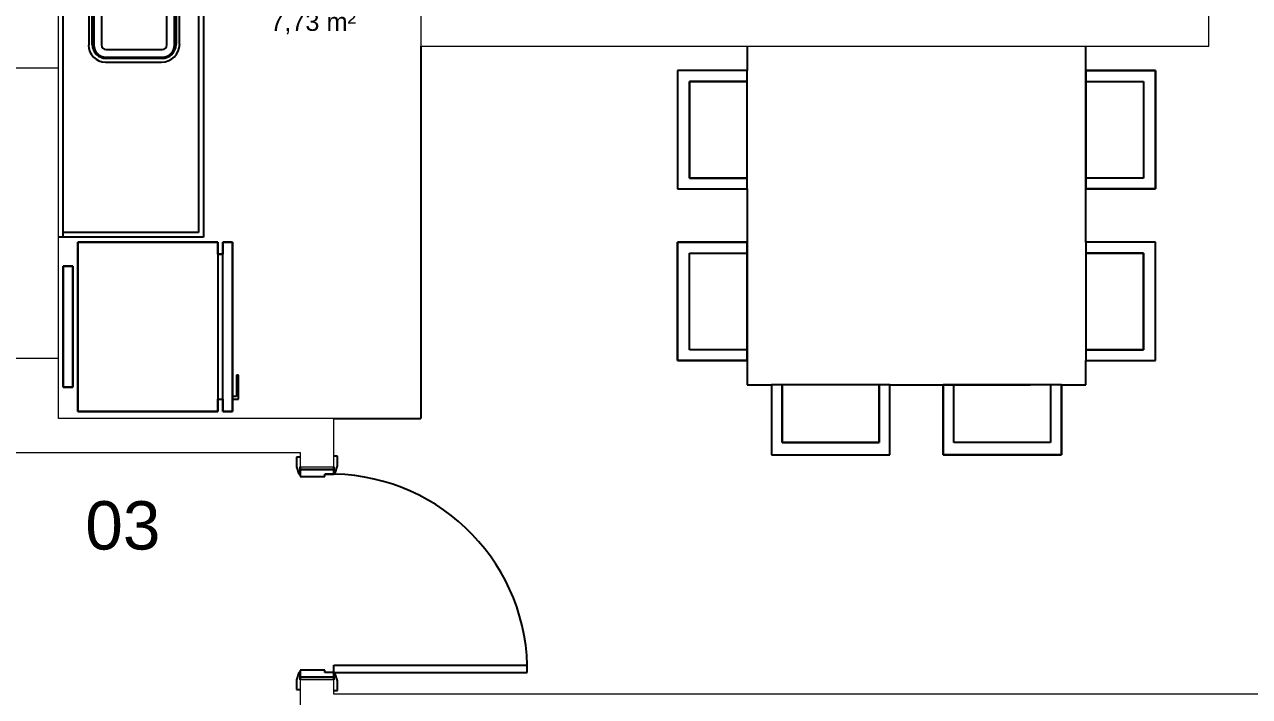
# Model space of a CAD drawing. Header units: centimetres. Extents: x -10.6 to 24.4, y 0 to 16.9.
# Drawn here: x 13.92 to 18.99, y 8.43 to 11.21 of the extents above; entities that cross this region are included whole.
import ezdxf

# ---------------------------------------------------------------- set-up
doc = ezdxf.new("R2010")
doc.units = ezdxf.units.CM
doc.styles.add('Arial', font='arial.ttf', dxfattribs={"height": 7.5})
doc.styles.add('Arial_2', font='arial.ttf', dxfattribs={"height": 20})

msp = doc.modelspace()

# ---------------------------------------------------------------- linework, layer by layer
at = {"lineweight": 20}
for p, q in [((15.56, 14.73), (15.56, 11.12)), ((14.06, 9.58), (14.06, 14.03)), ((18.82, 11.12), (18.82, 12.05)), ((15.56, 11.12), (18.82, 11.12)), ((14.06, 11.03), (13.86, 11.03)), ((14.06, 9.83), (14.06, 11.03)), ((13.86, 9.83), (14.06, 9.83)), ((15.2, 9.58), (14.06, 9.58)), ((15.2, 9.38), (15.2, 9.58)), ((11.29, 9.44), (15.06, 9.44)), ((15.06, 9.44), (15.06, 9.38)), ((15.06, 9.38), (15.2, 9.38)), ((15.06, 8.5), (15.06, 8.24)), ((15.2, 8.5), (15.06, 8.5)), ((15.2, 8.44), (15.2, 8.5)), ((21.94, 8.44), (15.2, 8.44))]:
    msp.add_line(p, q, dxfattribs=at)
for p, q in [((14.08, 10.33), (14.08, 12.38)), ((14.66, 12.38), (14.66, 10.33)), ((14.64, 12.36), (14.64, 10.35)), ((14.5087, 11.1258), (14.5087, 11.5828)), ((14.5407, 11.1258), (14.5407, 11.5828)), ((14.5468, 11.5828), (14.5468, 11.1271)), ((14.5618, 11.1294), (14.5618, 11.5836)), ((14.1855, 11.3456), (14.1855, 11.1244)), ((14.2005, 11.1271), (14.2005, 11.3455)), ((14.2066, 11.3456), (14.2066, 11.1258)), ((14.2386, 11.3457), (14.2386, 11.1258)), ((14.2576, 11.1067), (14.4897, 11.1067)), ((15.56, 11.12), (15.56, 9.58)), ((16.91, 11.12), (16.91, 11.02)), ((18.31, 11.02), (18.31, 11.12)), ((14.2549, 11.055), (14.4874, 11.055)), ((14.2576, 11.0748), (14.4897, 11.0748)), ((14.4897, 11.07), (14.2576, 11.07)), ((16.91, 11.02), (16.6208, 11.02)), ((16.6208, 11.02), (16.6208, 10.53)), ((16.91, 11.02), (16.6208, 11.02)), ((16.6208, 11.02), (16.6208, 10.53)), ((16.91, 11.02), (16.6208, 11.02)), ((16.6208, 11.02), (16.6208, 10.53)), ((16.6208, 11.01), (16.6208, 10.53)), ((16.91, 10.53), (16.91, 11.02)), ((16.91, 10.53), (16.91, 11.02)), ((16.91, 10.975), (16.91, 11.02)), ((18.5992, 11.02), (18.31, 11.02)), ((18.31, 11.02), (18.31, 10.53)), ((18.31, 11.02), (18.5992, 11.02)), ((18.31, 10.53), (18.31, 11.02)), ((18.5992, 11.02), (18.31, 11.02)), ((18.31, 11.02), (18.31, 10.975)), ((18.5992, 10.53), (18.5992, 11.02)), ((18.5992, 11.02), (18.5992, 10.53)), ((18.5992, 10.53), (18.5992, 11.02)), ((18.5992, 11.01), (18.5992, 10.53)), ((16.6708, 10.975), (16.6708, 10.575)), ((16.91, 10.975), (16.6708, 10.975)), ((16.6708, 10.575), (16.6708, 10.975)), ((16.6708, 10.975), (16.91, 10.975)), ((18.31, 10.975), (18.5492, 10.975)), ((18.31, 10.975), (18.5492, 10.975)), ((18.5492, 10.975), (18.5492, 10.575)), ((18.5492, 10.975), (18.5492, 10.575)), ((16.6708, 10.575), (16.91, 10.575)), ((16.91, 10.575), (16.6708, 10.575)), ((16.91, 10.53), (16.91, 10.575)), ((18.5492, 10.575), (18.31, 10.575)), ((18.5492, 10.575), (18.31, 10.575)), ((18.31, 10.575), (18.31, 10.53)), ((16.6208, 10.53), (16.91, 10.53)), ((16.6208, 10.53), (16.91, 10.53)), ((16.6208, 10.53), (16.91, 10.53)), ((16.91, 10.53), (16.91, 10.31)), ((18.31, 10.53), (18.5992, 10.53)), ((18.5992, 10.53), (18.31, 10.53)), ((18.31, 10.31), (18.31, 10.53)), ((18.31, 10.53), (18.5992, 10.53)), ((14.64, 10.35), (14.08, 10.35)), ((14.08, 10.33), (14.06, 10.33)), ((14.66, 10.33), (14.08, 10.33)), ((14.72, 10.31), (14.14, 10.31)), ((14.14, 10.31), (14.14, 9.61)), ((14.14, 10.31), (14.72, 10.31)), ((14.14, 9.61), (14.14, 10.31)), ((14.72, 10.31), (14.14, 10.31)), ((14.14, 10.31), (14.14, 9.61)), ((14.72, 10.26), (14.72, 10.31)), ((14.72, 10.31), (14.72, 9.61)), ((14.72, 10.26), (14.72, 10.31)), ((14.78, 10.31), (14.74, 10.31)), ((14.74, 10.31), (14.74, 10.26)), ((14.74, 10.31), (14.78, 10.31)), ((14.74, 9.61), (14.74, 10.31)), ((14.78, 10.31), (14.74, 10.31)), ((14.74, 10.31), (14.74, 10.26)), ((14.78, 9.6722), (14.78, 10.31)), ((14.78, 10.31), (14.78, 9.61)), ((14.78, 9.61), (14.78, 10.31)), ((16.6208, 10.31), (16.6208, 9.82)), ((16.91, 10.31), (16.6208, 10.31)), ((16.6208, 10.31), (16.91, 10.31)), ((16.6208, 9.82), (16.6208, 10.31)), ((16.6208, 9.83), (16.6208, 10.31)), ((16.91, 10.31), (16.6208, 10.31)), ((16.6208, 10.31), (16.6208, 9.82)), ((16.91, 9.82), (16.91, 10.31)), ((16.91, 10.31), (16.91, 9.82)), ((16.91, 10.265), (16.91, 10.31)), ((18.5992, 10.31), (18.31, 10.31)), ((18.31, 10.31), (18.31, 9.82)), ((18.31, 10.31), (18.31, 9.82)), ((18.5992, 10.31), (18.31, 10.31)), ((18.31, 10.31), (18.31, 10.265)), ((18.5992, 10.31), (18.31, 10.31)), ((18.5992, 9.82), (18.5992, 10.31)), ((18.5992, 9.82), (18.5992, 10.31)), ((18.5992, 9.83), (18.5992, 10.31)), ((18.5992, 9.82), (18.5992, 10.31)), ((14.74, 10.26), (14.72, 10.26)), ((14.72, 10.26), (14.74, 10.26)), ((14.74, 10.26), (14.72, 10.26)), ((16.6708, 10.265), (16.91, 10.265)), ((16.6708, 9.865), (16.6708, 10.265)), ((16.6708, 9.865), (16.6708, 10.265)), ((16.6708, 10.265), (16.91, 10.265)), ((18.5492, 10.265), (18.31, 10.265)), ((18.31, 10.265), (18.5492, 10.265)), ((18.5492, 9.865), (18.5492, 10.265)), ((18.5492, 10.265), (18.5492, 9.865)), ((14.12, 10.21), (14.08, 10.21)), ((14.08, 10.21), (14.08, 9.71)), ((14.08, 10.21), (14.12, 10.21)), ((14.08, 9.71), (14.08, 10.21)), ((14.08, 10.21), (14.08, 9.71)), ((14.12, 10.21), (14.08, 10.21)), ((14.12, 9.71), (14.12, 10.21)), ((14.12, 10.21), (14.12, 9.71)), ((14.12, 9.71), (14.12, 10.21)), ((16.91, 9.865), (16.6708, 9.865)), ((16.91, 9.865), (16.6708, 9.865)), ((16.91, 9.82), (16.91, 9.865)), ((18.31, 9.865), (18.5492, 9.865)), ((18.5492, 9.865), (18.31, 9.865)), ((18.31, 9.865), (18.31, 9.82)), ((16.6208, 9.82), (16.91, 9.82)), ((16.91, 9.82), (16.6208, 9.82)), ((16.6208, 9.82), (16.91, 9.82)), ((16.91, 9.82), (16.91, 9.72)), ((18.31, 9.82), (18.5992, 9.82)), ((18.31, 9.82), (18.5992, 9.82)), ((18.31, 9.72), (18.31, 9.82)), ((18.31, 9.82), (18.5992, 9.82)), ((14.8059, 9.76), (14.7968, 9.76)), ((14.7968, 9.76), (14.7968, 9.6722)), ((14.7968, 9.76), (14.7968, 9.6722)), ((14.8059, 9.76), (14.7968, 9.76)), ((14.8059, 9.66), (14.8059, 9.76)), ((14.8059, 9.66), (14.8059, 9.76)), ((14.08, 9.71), (14.12, 9.71)), ((14.12, 9.71), (14.08, 9.71)), ((14.08, 9.71), (14.12, 9.71)), ((16.91, 9.72), (17.01, 9.72)), ((17.5, 9.72), (17.01, 9.72)), ((17.01, 9.72), (17.01, 9.4308)), ((17.01, 9.72), (17.01, 9.4308)), ((17.5, 9.72), (17.01, 9.72)), ((17.055, 9.72), (17.01, 9.72)), ((17.01, 9.72), (17.01, 9.4308)), ((17.055, 9.72), (17.055, 9.4808)), ((17.055, 9.4808), (17.055, 9.72)), ((17.455, 9.4808), (17.455, 9.72)), ((17.5, 9.72), (17.455, 9.72)), ((17.455, 9.72), (17.455, 9.4808)), ((17.5, 9.4308), (17.5, 9.72)), ((17.5, 9.4308), (17.5, 9.72)), ((17.5, 9.4308), (17.5, 9.72)), ((17.5, 9.72), (17.72, 9.72)), ((18.21, 9.72), (17.72, 9.72)), ((17.72, 9.72), (17.72, 9.4308)), ((17.72, 9.72), (18.0808, 9.72)), ((17.72, 9.4308), (17.72, 9.72)), ((17.72, 9.72), (17.72, 9.4308)), ((17.765, 9.72), (17.72, 9.72)), ((17.765, 9.4808), (17.765, 9.72)), ((17.765, 9.4808), (17.765, 9.72)), ((18.165, 9.72), (18.165, 9.4808)), ((18.21, 9.72), (18.165, 9.72)), ((18.165, 9.72), (18.165, 9.4808)), ((18.21, 9.4308), (18.21, 9.72)), ((18.21, 9.72), (18.21, 9.4308)), ((18.21, 9.4308), (18.21, 9.72)), ((18.21, 9.72), (18.31, 9.72)), ((14.72, 9.61), (14.72, 9.66)), ((14.72, 9.66), (14.74, 9.66)), ((14.72, 9.66), (14.74, 9.66)), ((14.72, 9.61), (14.72, 9.66)), ((14.72, 9.66), (14.74, 9.66)), ((14.74, 9.66), (14.74, 9.61)), ((14.74, 9.66), (14.74, 9.61)), ((14.7968, 9.6722), (14.78, 9.6722)), ((14.7968, 9.6722), (14.78, 9.6722)), ((14.78, 9.61), (14.78, 9.66)), ((14.78, 9.66), (14.8059, 9.66)), ((14.78, 9.66), (14.8059, 9.66)), ((14.14, 9.61), (14.72, 9.61)), ((14.72, 9.61), (14.14, 9.61)), ((14.14, 9.61), (14.72, 9.61)), ((14.74, 9.61), (14.78, 9.61)), ((14.78, 9.61), (14.74, 9.61)), ((14.74, 9.61), (14.78, 9.61)), ((15.2, 9.58), (15.56, 9.58)), ((17.055, 9.4808), (17.455, 9.4808)), ((17.455, 9.4808), (17.055, 9.4808)), ((18.165, 9.4808), (17.765, 9.4808)), ((18.165, 9.4808), (17.765, 9.4808)), ((17.01, 9.4308), (17.5, 9.4308)), ((17.01, 9.4308), (17.5, 9.4308)), ((17.01, 9.4308), (17.5, 9.4308)), ((17.02, 9.4308), (17.5, 9.4308)), ((17.72, 9.4308), (18.21, 9.4308)), ((18.21, 9.4308), (17.72, 9.4308)), ((18.2, 9.4308), (17.72, 9.4308)), ((17.72, 9.4308), (18.21, 9.4308)), ((15.06, 9.42), (15.045, 9.42)), ((15.045, 9.42), (15.045, 9.38)), ((15.045, 9.38), (15.055, 9.35)), ((15.06, 9.35), (15.06, 9.38)), ((15.06, 9.38), (15.06, 9.37)), ((15.215, 9.425), (15.2, 9.425)), ((15.2, 9.38), (15.2, 9.355)), ((15.2, 9.37), (15.2, 9.38)), ((15.205, 9.355), (15.215, 9.385)), ((15.215, 9.385), (15.215, 9.425)), ((15.055, 9.35), (15.06, 9.35)), ((15.2, 9.37), (15.06, 9.37)), ((15.06, 9.37), (15.06, 9.34)), ((15.06, 9.37), (15.2, 9.37)), ((15.06, 9.34), (15.162, 9.34)), ((15.162, 9.34), (15.162, 9.35)), ((15.162, 9.35), (15.2, 9.35)), ((15.2, 9.35), (15.2, 9.37)), ((15.2, 9.355), (15.205, 9.355)), ((15.055, 8.53), (15.045, 8.5)), ((15.06, 8.53), (15.055, 8.53)), ((15.162, 8.54), (15.06, 8.54)), ((15.06, 8.54), (15.06, 8.51)), ((15.06, 8.5), (15.06, 8.53)), ((15.162, 8.53), (15.162, 8.54)), ((15.2, 8.53), (15.162, 8.53)), ((15.2, 8.53), (15.2, 8.56)), ((15.2, 8.56), (16, 8.56)), ((15.2, 8.53), (16, 8.53)), ((15.2, 8.51), (15.2, 8.53)), ((15.2, 8.525), (15.2, 8.5)), ((15.205, 8.525), (15.2, 8.525)), ((15.215, 8.495), (15.205, 8.525)), ((16, 8.53), (16, 8.56)), ((15.045, 8.5), (15.045, 8.46)), ((15.06, 8.51), (15.2, 8.51)), ((15.2, 8.51), (15.06, 8.51)), ((15.06, 8.51), (15.06, 8.5)), ((15.2, 8.5), (15.2, 8.51)), ((15.215, 8.455), (15.215, 8.495)), ((15.045, 8.46), (15.06, 8.46)), ((15.2, 8.455), (15.215, 8.455))]:
    msp.add_line(p, q)
for centre, radius, start, end in [((14.2549, 11.1244), 0.0695, 180, 270), ((14.2576, 11.1271), 0.0571, 180, 270), ((14.2576, 11.1258), 0.051, 180, 270), ((14.2576, 11.1258), 0.019, 180, 270), ((14.2576, 11.1258), 0.019, 220.2324, 229.7676), ((14.4874, 11.1294), 0.0745, 270, 0), ((14.4897, 11.1271), 0.0571, 270, 0), ((14.4897, 11.1258), 0.019, 270, 0), ((14.4897, 11.1258), 0.051, 270, 0), ((14.4897, 11.1258), 0.019, 310.2324, 319.7676), ((15.1854, 8.5354), 0.815, 1.7309, 91.6467)]:
    msp.add_arc(centre, radius, start, end)

# ---------------------------------------------------------------- texts
at = {"attachment_point": 1}
for s, insert, char_height, width, style in [('7,73 m²', (14.9363, 11.2588), 0.075, 0.440928, 'Arial'), ('03', (14.1715, 9.2386), 0.2, 0.376793, 'Arial_2')]:
    msp.add_mtext(s, dxfattribs=dict(at, insert=insert, char_height=char_height, width=width, style=style))

doc.saveas('drawing.dxf')
